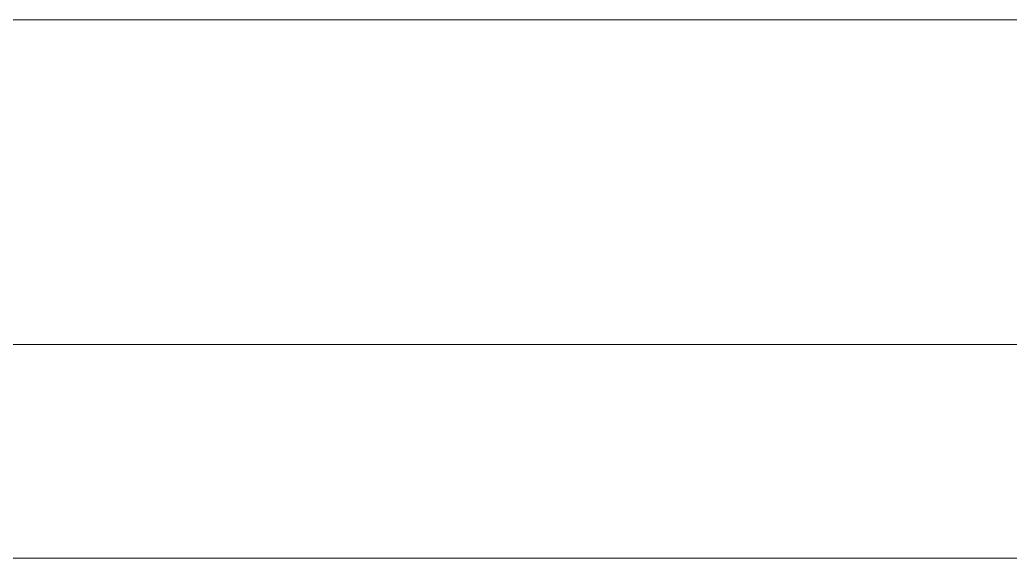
# Model space of a CAD drawing. Header units: inches. Extents: x -1442 to 59636, y -36095 to 792.
# Drawn here: x 58792.1 to 59070.3, y -22952.1 to -22800.8 of the extents above; entities that cross this region are included whole.
import ezdxf

# ---------------------------------------------------------------- set-up
doc = ezdxf.new("R2010")
doc.units = ezdxf.units.IN
doc.header["$MEASUREMENT"] = 0
for name, color, linetype, lineweight in [('A-SITE-ROAD', 130, 'Continuous', 9), ('A-SITE-SWLK', 140, 'Continuous', 9), ('C-TOPO', 7, 'Continuous', 9), ('L-SITE-WALL', 31, 'Continuous', 13)]:
    doc.layers.add(name, color=color, linetype=linetype, lineweight=lineweight)

msp = doc.modelspace()

# ---------------------------------------------------------------- linework, layer by layer
at = {"layer": 'A-SITE-ROAD', "lineweight": 13}
msp.add_line((59431.36, -22952.07), (56976.37, -22952.07), dxfattribs=at)
at = {"layer": 'A-SITE-SWLK', "lineweight": 13}
msp.add_line((57516.48, -22892.07), (59253.48, -22892.07), dxfattribs=at)
at = {"layer": 'C-TOPO', "lineweight": 13}
for p, q in [((57516.48, -22892.07), (59253.48, -22892.07)), ((59253.48, -22892.07), (57516.48, -22892.07)), ((59636.31, -22952.07), (56976.37, -22952.07)), ((59557.36, -22952.07), (56976.37, -22952.07))]:
    msp.add_line(p, q, dxfattribs=at)
at = {"layer": 'L-SITE-WALL'}
msp.add_line((59559.36, -22800.8), (58516.86, -22800.8), dxfattribs=at)

doc.saveas('drawing.dxf')
